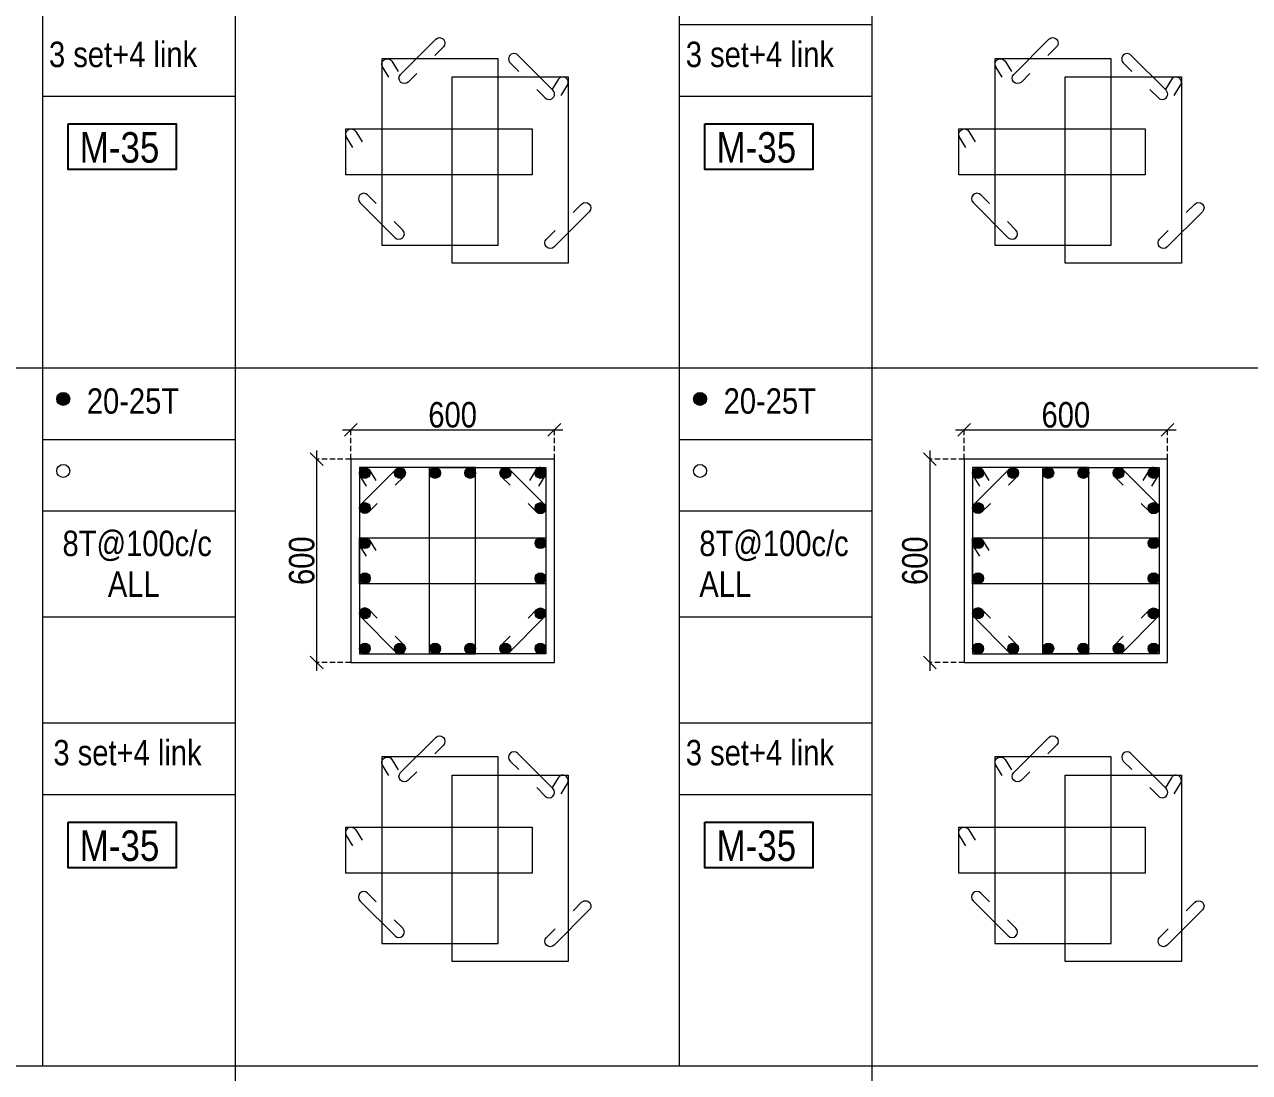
# Model space of a CAD drawing. Header units: millimetres. Extents: x 1112055 to 3390982, y -148532 to 766891.
# Drawn here: x 2532412 to 2546864, y 583427 to 595794 of the extents above; entities that cross this region are included whole.
import ezdxf
from ezdxf.enums import TextEntityAlignment as Align

# ---------------------------------------------------------------- set-up
doc = ezdxf.new("R2010")
doc.units = ezdxf.units.MM
doc.header["$PDMODE"] = 35
doc.header["$PDSIZE"] = -25
doc.linetypes.add('DASHED2', pattern=[0.375, 0.25, -0.125])
doc.linetypes.add('Hidden', pattern=[9.525, 6.35, -3.175])
for name, color, linetype, lineweight in [('B COL. SIZE DIM', 220, 'Continuous', 25), ('B COLSCH', 204, 'Continuous', 20), ('B COLUMN', 1, 'Hidden', 9), ('B STEEL', 34, 'Continuous', 15)]:
    doc.layers.add(name, color=color, linetype=linetype, lineweight=lineweight)
doc.layers.add('B TEXT', color=7, linetype='Continuous')
doc.styles.add('dim inside', font='romans.shx', dxfattribs={"width": 0.8, "height": 125})
doc.styles.add('SWINC', font='swissc.ttf')
doc.dimstyles.new('dim inside', dxfattribs={"dimtxt": 125, "dimasz": 100, "dimexe": 0, "dimexo": 0, "dimgap": 10, "dimtad": 0, "dimdec": 0, "dimzin": 0, "dimdsep": 46, "dimtxsty": 'dim inside', "dimblk": 'SMALL', "dimcen": 0.09, "dimadec": 0, "dimazin": 0, "dimtfac": 1, "dimtdec": 0, "dimtofl": 0, "dimtmove": 0, "dimatfit": 3, "dimfxl": 1, "dimtolj": 1, "dimtzin": 0, "dimarcsym": 2})

# ---------------------------------------------------------------- blocks, each defined once
blk = doc.blocks.new('_Oblique')
at = {"color": 0, "linetype": 'ByBlock', "lineweight": -2}
blk.add_line((-0.5, -0.5), (0.5, 0.5), dxfattribs=at)
blk = doc.blocks.new('*D5263')
at = {"layer": 'B COL. SIZE DIM', "color": 250, "lineweight": 9, "ltscale": 250, "transparency": 16777216}
blk.add_line((2536163, 591011), (2538763, 591011), dxfattribs=at)
at = {"layer": 'B COL. SIZE DIM', "color": 250, "linetype": 'DASHED2', "lineweight": 9, "ltscale": 250, "transparency": 16777216}
for p, q in [((2536263, 590666), (2536263, 591011)), ((2538663, 590666), (2538663, 591011))]:
    blk.add_line(p, q, dxfattribs=at)
at = {"layer": 'Defpoints', "color": 0, "lineweight": 40, "transparency": 16777216}
for p in [(2538663, 591011), (2536263, 590666), (2538663, 590666)]:
    blk.add_point(p, dxfattribs=at)
at = {"layer": 'B COL. SIZE DIM', "color": 250, "lineweight": 9, "transparency": 16777216, "xscale": 150, "yscale": 150, "zscale": 150, "rotation": 180}
blk.add_blockref('_Oblique', (2536263, 591011), dxfattribs=at)
at = {"layer": 'B COL. SIZE DIM', "color": 250, "lineweight": 9, "transparency": 16777216, "xscale": 150, "yscale": 150, "zscale": 150}
blk.add_blockref('_Oblique', (2538663, 591011), dxfattribs=at)
at = {"layer": 'B COL. SIZE DIM', "color": 6, "transparency": 16777216, "insert": (2537463, 591186), "char_height": 300, "attachment_point": 5, "style": 'SWINC'}
blk.add_mtext('\\A1;600', dxfattribs=at)
blk = doc.blocks.new('*D5264')
at = {"layer": 'B COL. SIZE DIM', "color": 250, "lineweight": 9, "ltscale": 250, "transparency": 16777216}
blk.add_line((2535859, 590766), (2535859, 588166), dxfattribs=at)
at = {"layer": 'B COL. SIZE DIM', "color": 250, "linetype": 'DASHED2', "lineweight": 9, "ltscale": 250, "transparency": 16777216}
for p, q in [((2536263, 590666), (2535859, 590666)), ((2536263, 588266), (2535859, 588266))]:
    blk.add_line(p, q, dxfattribs=at)
at = {"layer": 'Defpoints', "color": 0, "lineweight": 40, "transparency": 16777216}
for p in [(2536263, 590666), (2535859, 588266), (2536263, 588266)]:
    blk.add_point(p, dxfattribs=at)
at = {"layer": 'B COL. SIZE DIM', "color": 250, "lineweight": 9, "transparency": 16777216, "xscale": 150, "yscale": 150, "zscale": 150}
for p, rotation in [((2535859, 590666), 90), ((2535859, 588266), 270)]:
    blk.add_blockref('_Oblique', p, dxfattribs=dict(at, rotation=rotation))
at = {"layer": 'B COL. SIZE DIM', "color": 6, "transparency": 16777216, "insert": (2535684, 589466), "char_height": 300, "attachment_point": 5, "rotation": 90, "style": 'SWINC'}
blk.add_mtext('\\A1;600', dxfattribs=at)
blk = doc.blocks.new('*D5273')
at = {"layer": 'B COL. SIZE DIM', "color": 250, "lineweight": 9, "ltscale": 250, "transparency": 16777216}
blk.add_line((2543397, 591011), (2545997, 591011), dxfattribs=at)
at = {"layer": 'B COL. SIZE DIM', "color": 250, "linetype": 'DASHED2', "lineweight": 9, "ltscale": 250, "transparency": 16777216}
for p, q in [((2543497, 590666), (2543497, 591011)), ((2545897, 590666), (2545897, 591011))]:
    blk.add_line(p, q, dxfattribs=at)
at = {"layer": 'Defpoints', "color": 0, "lineweight": 40, "transparency": 16777216}
for p in [(2545897, 591011), (2543497, 590666), (2545897, 590666)]:
    blk.add_point(p, dxfattribs=at)
at = {"layer": 'B COL. SIZE DIM', "color": 250, "lineweight": 9, "transparency": 16777216, "xscale": 150, "yscale": 150, "zscale": 150, "rotation": 180}
blk.add_blockref('_Oblique', (2543497, 591011), dxfattribs=at)
at = {"layer": 'B COL. SIZE DIM', "color": 250, "lineweight": 9, "transparency": 16777216, "xscale": 150, "yscale": 150, "zscale": 150}
blk.add_blockref('_Oblique', (2545897, 591011), dxfattribs=at)
at = {"layer": 'B COL. SIZE DIM', "color": 6, "transparency": 16777216, "insert": (2544697, 591186), "char_height": 300, "attachment_point": 5, "style": 'SWINC'}
blk.add_mtext('\\A1;600', dxfattribs=at)
blk = doc.blocks.new('*D5274')
at = {"layer": 'B COL. SIZE DIM', "color": 250, "lineweight": 9, "ltscale": 250, "transparency": 16777216}
blk.add_line((2543093, 590766), (2543093, 588166), dxfattribs=at)
at = {"layer": 'B COL. SIZE DIM', "color": 250, "linetype": 'DASHED2', "lineweight": 9, "ltscale": 250, "transparency": 16777216}
for p, q in [((2543497, 590666), (2543093, 590666)), ((2543497, 588266), (2543093, 588266))]:
    blk.add_line(p, q, dxfattribs=at)
at = {"layer": 'Defpoints', "color": 0, "lineweight": 40, "transparency": 16777216}
for p in [(2543497, 590666), (2543093, 588266), (2543497, 588266)]:
    blk.add_point(p, dxfattribs=at)
at = {"layer": 'B COL. SIZE DIM', "color": 250, "lineweight": 9, "transparency": 16777216, "xscale": 150, "yscale": 150, "zscale": 150}
for p, rotation in [((2543093, 590666), 90), ((2543093, 588266), 270)]:
    blk.add_blockref('_Oblique', p, dxfattribs=dict(at, rotation=rotation))
at = {"layer": 'B COL. SIZE DIM', "color": 6, "transparency": 16777216, "insert": (2542918, 589466), "char_height": 300, "attachment_point": 5, "rotation": 90, "style": 'SWINC'}
blk.add_mtext('\\A1;600', dxfattribs=at)

msp = doc.modelspace()

# ---------------------------------------------------------------- hatches: boundary and pattern name
at = {"layer": 'B STEEL', "lineweight": 9, "ltscale": 0.5}
h = msp.add_hatch(color=34, dxfattribs=at)
edge = h.paths.add_edge_path()
edge.add_arc((2532869.2, 591375), 76.8, 0, 360)
h = msp.add_hatch(color=34, dxfattribs=at)
edge = h.paths.add_edge_path()
edge.add_arc((2540381.7, 591375), 76.8, 0, 360)
h = msp.add_hatch(color=34, dxfattribs=at)
edge = h.paths.add_edge_path()
edge.add_arc((2536427.3, 590501.8), 64, 0, 360)
h = msp.add_hatch(color=34, dxfattribs=at)
edge = h.paths.add_edge_path()
edge.add_arc((2536841.7, 590501.8), 64, 180, 540, ccw=False)
at = {"layer": 'B STEEL'}
h = msp.add_hatch(color=34, dxfattribs=at)
edge = h.paths.add_edge_path()
edge.add_arc((2537256.1, 590501.8), 64, 0, 360)
h = msp.add_hatch(color=34, dxfattribs=at)
edge = h.paths.add_edge_path()
edge.add_arc((2537670.5, 590501.8), 64, 0, 360)
at = {"layer": 'B STEEL', "lineweight": 9, "ltscale": 0.5}
h = msp.add_hatch(color=34, dxfattribs=at)
edge = h.paths.add_edge_path()
edge.add_arc((2538084.9, 590501.8), 64, 180, 540, ccw=False)
h = msp.add_hatch(color=34, dxfattribs=at)
edge = h.paths.add_edge_path()
edge.add_arc((2538499.3, 590501.8), 64, 180, 540, ccw=False)
h = msp.add_hatch(color=34, dxfattribs=at)
edge = h.paths.add_edge_path()
edge.add_arc((2543660.9, 590501.8), 64, 0, 360)
h = msp.add_hatch(color=34, dxfattribs=at)
edge = h.paths.add_edge_path()
edge.add_arc((2544075.3, 590501.8), 64, 180, 540, ccw=False)
at = {"layer": 'B STEEL'}
h = msp.add_hatch(color=34, dxfattribs=at)
edge = h.paths.add_edge_path()
edge.add_arc((2544489.7, 590501.8), 64, 0, 360)
h = msp.add_hatch(color=34, dxfattribs=at)
edge = h.paths.add_edge_path()
edge.add_arc((2544904.1, 590501.8), 64, 0, 360)
at = {"layer": 'B STEEL', "lineweight": 9, "ltscale": 0.5}
h = msp.add_hatch(color=34, dxfattribs=at)
edge = h.paths.add_edge_path()
edge.add_arc((2545318.5, 590501.8), 64, 180, 540, ccw=False)
h = msp.add_hatch(color=34, dxfattribs=at)
edge = h.paths.add_edge_path()
edge.add_arc((2545732.9, 590501.8), 64, 180, 540, ccw=False)
h = msp.add_hatch(color=34, dxfattribs=at)
edge = h.paths.add_edge_path()
edge.add_arc((2536427.3, 590087.4), 64, 0, 360)
h = msp.add_hatch(color=34, dxfattribs=at)
edge = h.paths.add_edge_path()
edge.add_arc((2538499.3, 590087.4), 64, 180, 540, ccw=False)
h = msp.add_hatch(color=34, dxfattribs=at)
edge = h.paths.add_edge_path()
edge.add_arc((2543660.9, 590087.4), 64, 0, 360)
h = msp.add_hatch(color=34, dxfattribs=at)
edge = h.paths.add_edge_path()
edge.add_arc((2545732.9, 590087.4), 64, 180, 540, ccw=False)
at = {"layer": 'B STEEL'}
h = msp.add_hatch(color=34, dxfattribs=at)
edge = h.paths.add_edge_path()
edge.add_arc((2536427.3, 589673), 64, 0, 360)
h = msp.add_hatch(color=34, dxfattribs=at)
edge = h.paths.add_edge_path()
edge.add_arc((2538499.3, 589673), 64, 0, 360)
h = msp.add_hatch(color=34, dxfattribs=at)
edge = h.paths.add_edge_path()
edge.add_arc((2543660.9, 589673), 64, 0, 360)
h = msp.add_hatch(color=34, dxfattribs=at)
edge = h.paths.add_edge_path()
edge.add_arc((2545732.9, 589673), 64, 0, 360)
h = msp.add_hatch(color=34, dxfattribs=at)
edge = h.paths.add_edge_path()
edge.add_arc((2536427.3, 589258.6), 64, 0, 360)
h = msp.add_hatch(color=34, dxfattribs=at)
edge = h.paths.add_edge_path()
edge.add_arc((2538499.3, 589258.6), 64, 0, 360)
h = msp.add_hatch(color=34, dxfattribs=at)
edge = h.paths.add_edge_path()
edge.add_arc((2543660.9, 589258.6), 64, 0, 360)
h = msp.add_hatch(color=34, dxfattribs=at)
edge = h.paths.add_edge_path()
edge.add_arc((2545732.9, 589258.6), 64, 0, 360)
at = {"layer": 'B STEEL', "lineweight": 9, "ltscale": 0.5}
h = msp.add_hatch(color=34, dxfattribs=at)
edge = h.paths.add_edge_path()
edge.add_arc((2536427.3, 588844.2), 64, 0, 360)
h = msp.add_hatch(color=34, dxfattribs=at)
edge = h.paths.add_edge_path()
edge.add_arc((2538499.3, 588844.2), 64, 180, 540, ccw=False)
h = msp.add_hatch(color=34, dxfattribs=at)
edge = h.paths.add_edge_path()
edge.add_arc((2543660.9, 588844.2), 64, 0, 360)
h = msp.add_hatch(color=34, dxfattribs=at)
edge = h.paths.add_edge_path()
edge.add_arc((2545732.9, 588844.2), 64, 180, 540, ccw=False)
h = msp.add_hatch(color=34, dxfattribs=at)
edge = h.paths.add_edge_path()
edge.add_arc((2536427.3, 588429.9), 64, 0, 360, ccw=False)
h = msp.add_hatch(color=34, dxfattribs=at)
edge = h.paths.add_edge_path()
edge.add_arc((2536841.7, 588429.9), 64, -180, 180)
at = {"layer": 'B STEEL'}
h = msp.add_hatch(color=34, dxfattribs=at)
edge = h.paths.add_edge_path()
edge.add_arc((2537256.1, 588429.9), 64, 0, 360)
h = msp.add_hatch(color=34, dxfattribs=at)
edge = h.paths.add_edge_path()
edge.add_arc((2537670.5, 588429.9), 64, 0, 360)
at = {"layer": 'B STEEL', "lineweight": 9, "ltscale": 0.5}
h = msp.add_hatch(color=34, dxfattribs=at)
edge = h.paths.add_edge_path()
edge.add_arc((2538084.9, 588429.9), 64, -180, 180)
h = msp.add_hatch(color=34, dxfattribs=at)
edge = h.paths.add_edge_path()
edge.add_arc((2538499.3, 588429.9), 64, -180, 180)
h = msp.add_hatch(color=34, dxfattribs=at)
edge = h.paths.add_edge_path()
edge.add_arc((2543660.9, 588429.9), 64, 0, 360, ccw=False)
h = msp.add_hatch(color=34, dxfattribs=at)
edge = h.paths.add_edge_path()
edge.add_arc((2544075.3, 588429.9), 64, -180, 180)
at = {"layer": 'B STEEL'}
h = msp.add_hatch(color=34, dxfattribs=at)
edge = h.paths.add_edge_path()
edge.add_arc((2544489.7, 588429.9), 64, 0, 360)
h = msp.add_hatch(color=34, dxfattribs=at)
edge = h.paths.add_edge_path()
edge.add_arc((2544904.1, 588429.9), 64, 0, 360)
at = {"layer": 'B STEEL', "lineweight": 9, "ltscale": 0.5}
h = msp.add_hatch(color=34, dxfattribs=at)
edge = h.paths.add_edge_path()
edge.add_arc((2545318.5, 588429.9), 64, -180, 180)
h = msp.add_hatch(color=34, dxfattribs=at)
edge = h.paths.add_edge_path()
edge.add_arc((2545732.9, 588429.9), 64, -180, 180)

# ---------------------------------------------------------------- linework, layer by layer
at = {"layer": 'B COLSCH', "color": 250, "lineweight": 0}
for p, q in [((2534897.3, 649422.2), (2534897.3, 574628.3)), ((2542409.8, 649422.2), (2542409.8, 574628.3)), ((2532622.9, 632942.5), (2532622.9, 583503.5)), ((2540135.4, 624702.7), (2540135.4, 583503.5)), ((2540135.4, 595793.6), (2542409.8, 595793.6)), ((2532622.9, 594948.6), (2534897.3, 594948.6)), ((2540135.4, 594948.6), (2542409.8, 594948.6)), ((2487307.1, 591743.3), (2667535.6, 591743.3)), ((2532622.9, 590898.3), (2534897.3, 590898.3)), ((2540135.4, 590898.3), (2542409.8, 590898.3)), ((2532622.9, 590053.3), (2534897.3, 590053.3)), ((2540135.4, 590053.3), (2542409.8, 590053.3)), ((2532622.9, 588803.5), (2534897.3, 588803.5)), ((2540135.4, 588803.5), (2542409.8, 588803.5)), ((2532622.9, 587553.8), (2534897.3, 587553.8)), ((2540135.4, 587553.8), (2542409.8, 587553.8)), ((2532622.9, 586708.8), (2534897.3, 586708.8)), ((2540135.4, 586708.8), (2542409.8, 586708.8)), ((2487307.1, 583503.5), (2667535.6, 583503.5))]:
    msp.add_line(p, q, dxfattribs=at)
at = {"layer": 'B COLUMN', "color": 1, "linetype": 'ByBlock', "lineweight": 20}
for points in [[(2536263.3, 588265.8), (2538663.3, 588265.8), (2538663.3, 590665.8), (2536263.3, 590665.8)], [(2543496.9, 588265.8), (2545896.9, 588265.8), (2545896.9, 590665.8), (2543496.9, 590665.8)]]:
    msp.add_lwpolyline(points, close=True, dxfattribs=at)
at = {"layer": 'B STEEL', "color": 34, "lineweight": 9, "ltscale": 0.5}
for points in [[(2537040.4, 595215.5), (2536939.5, 595114.7, -1), (2536849, 595205.2), (2537263.4, 595619.6, -1), (2537353.9, 595529), (2537253.1, 595428.2)], [(2544274, 595215.5), (2544173.1, 595114.7, -1), (2544082.6, 595205.2), (2544496.9, 595619.6, -1), (2544587.5, 595529), (2544486.6, 595428.2)], [(2538455, 595028), (2538555.9, 594927.1, 1), (2538646.4, 595017.7), (2538232, 595432.1, 1), (2538141.5, 595341.5), (2538242.4, 595240.7)], [(2545688.6, 595028), (2545789.4, 594927.1, 1), (2545880, 595017.7), (2545465.6, 595432.1, 1), (2545375.1, 595341.5), (2545475.9, 595240.7)], [(2536711.6, 595171), (2536636.8, 595292.5, -1), (2536745.9, 595359.6), (2536820.6, 595238.1)], [(2543945.1, 595171), (2543870.4, 595292.5, -1), (2543979.4, 595359.6), (2544054.2, 595238.1)], [(2538743.1, 594956.5), (2538817.8, 595077.9, 1), (2538708.8, 595145), (2538634, 595023.6)], [(2545976.6, 594956.5), (2546051.4, 595077.9, 1), (2545942.3, 595145), (2545867.6, 595023.6)], [(2536285.7, 594342.3), (2536210.9, 594463.7, -1), (2536319.9, 594530.8), (2536394.7, 594409.4)], [(2543519.2, 594342.3), (2543444.4, 594463.7, -1), (2543553.5, 594530.8), (2543628.2, 594409.4)], [(2536561.3, 593681.9), (2536460.4, 593782.7, 1), (2536369.9, 593692.2), (2536784.3, 593277.8, 1), (2536874.8, 593368.3), (2536774, 593469.2)], [(2538883.6, 593574), (2538984.4, 593674.8, -1), (2539075, 593584.3), (2538660.6, 593169.9, -1), (2538570.1, 593260.4), (2538670.9, 593361.3)], [(2543794.8, 593681.9), (2543694, 593782.7, 1), (2543603.4, 593692.2), (2544017.8, 593277.8, 1), (2544108.4, 593368.3), (2544007.5, 593469.2)], [(2546117.1, 593574), (2546218, 593674.8, -1), (2546308.5, 593584.3), (2545894.1, 593169.9, -1), (2545803.6, 593260.4), (2545904.5, 593361.3)], [(2536447.6, 590346.8), (2536372.8, 590468.3, -1), (2536481.9, 590535.4), (2536556.6, 590413.9)], [(2536573.5, 590143), (2536472.6, 590042.2, -1), (2536382.1, 590132.7), (2536796.5, 590547.1, -1), (2536887, 590456.5), (2536786.1, 590355.7)], [(2538353.2, 590143), (2538454, 590042.2, 1), (2538544.6, 590132.7), (2538130.2, 590547.1, 1), (2538039.6, 590456.5), (2538140.5, 590355.7)], [(2538479.1, 590346.8), (2538553.8, 590468.3, 1), (2538444.8, 590535.4), (2538370, 590413.9)], [(2543681.1, 590346.8), (2543606.4, 590468.3, -1), (2543715.4, 590535.4), (2543790.2, 590413.9)], [(2543807, 590143), (2543706.2, 590042.2, -1), (2543615.6, 590132.7), (2544030, 590547.1, -1), (2544120.6, 590456.5), (2544019.7, 590355.7)], [(2545586.7, 590143), (2545687.6, 590042.2, 1), (2545778.1, 590132.7), (2545363.7, 590547.1, 1), (2545273.2, 590456.5), (2545374.1, 590355.7)], [(2545712.6, 590346.8), (2545787.4, 590468.3, 1), (2545678.3, 590535.4), (2545603.6, 590413.9)], [(2536447.6, 589518), (2536372.8, 589639.5, -1), (2536481.9, 589706.6), (2536556.6, 589585.1)], [(2543681.1, 589518), (2543606.4, 589639.5, -1), (2543715.4, 589706.6), (2543790.2, 589585.1)], [(2536573.5, 588788.6), (2536472.6, 588889.5, 1), (2536382.1, 588799), (2536796.5, 588384.6, 1), (2536887, 588475.1), (2536786.1, 588576)], [(2538353.2, 588788.6), (2538454, 588889.5, -1), (2538544.6, 588799), (2538130.2, 588384.6, -1), (2538039.6, 588475.1), (2538140.5, 588576)], [(2543807, 588788.6), (2543706.2, 588889.5, 1), (2543615.6, 588799), (2544030, 588384.6, 1), (2544120.6, 588475.1), (2544019.7, 588576)], [(2545586.7, 588788.6), (2545687.6, 588889.5, -1), (2545778.1, 588799), (2545363.7, 588384.6, -1), (2545273.2, 588475.1), (2545374.1, 588576)], [(2537040.4, 586975.7), (2536939.5, 586874.8, -1), (2536849, 586965.3), (2537263.4, 587379.7, -1), (2537353.9, 587289.2), (2537253.1, 587188.3)], [(2544274, 586975.7), (2544173.1, 586874.8, -1), (2544082.6, 586965.3), (2544496.9, 587379.7, -1), (2544587.5, 587289.2), (2544486.6, 587188.3)], [(2538455, 586788.2), (2538555.9, 586687.3, 1), (2538646.4, 586777.8), (2538232, 587192.2, 1), (2538141.5, 587101.7), (2538242.4, 587000.8)], [(2545688.6, 586788.2), (2545789.4, 586687.3, 1), (2545880, 586777.8), (2545465.6, 587192.2, 1), (2545375.1, 587101.7), (2545475.9, 587000.8)], [(2536711.6, 586931.2), (2536636.8, 587052.7, -1), (2536745.9, 587119.8), (2536820.6, 586998.3)], [(2543945.1, 586931.2), (2543870.4, 587052.7, -1), (2543979.4, 587119.8), (2544054.2, 586998.3)], [(2538743.1, 586716.6), (2538817.8, 586838.1, 1), (2538708.8, 586905.2), (2538634, 586783.7)], [(2545976.6, 586716.6), (2546051.4, 586838.1, 1), (2545942.3, 586905.2), (2545867.6, 586783.7)], [(2536285.7, 586102.4), (2536210.9, 586223.9, -1), (2536319.9, 586291), (2536394.7, 586169.5)], [(2543519.2, 586102.4), (2543444.4, 586223.9, -1), (2543553.5, 586291), (2543628.2, 586169.5)], [(2536561.3, 585442), (2536460.4, 585542.9, 1), (2536369.9, 585452.4), (2536784.3, 585038, 1), (2536874.8, 585128.5), (2536774, 585229.4)], [(2538883.6, 585334.1), (2538984.4, 585435, -1), (2539075, 585344.4), (2538660.6, 584930.1, -1), (2538570.1, 585020.6), (2538670.9, 585121.5)], [(2543794.8, 585442), (2543694, 585542.9, 1), (2543603.4, 585452.4), (2544017.8, 585038, 1), (2544108.4, 585128.5), (2544007.5, 585229.4)], [(2546117.1, 585334.1), (2546218, 585435, -1), (2546308.5, 585344.4), (2545894.1, 584930.1, -1), (2545803.6, 585020.6), (2545904.5, 585121.5)]]:
    msp.add_lwpolyline(points, format="xyb", dxfattribs=at)
for points in [[(2536627.3, 593190.1), (2537998.5, 593190.1), (2537998.5, 595390.1), (2536627.3, 595390.1)], [(2543860.9, 593190.1), (2545232.1, 593190.1), (2545232.1, 595390.1), (2543860.9, 595390.1)], [(2538827.3, 592975.5), (2537456.1, 592975.5), (2537456.1, 595175.5), (2538827.3, 595175.5)], [(2546060.9, 592975.5), (2544689.7, 592975.5), (2544689.7, 595175.5), (2546060.9, 595175.5)], [(2536201.4, 594561.3), (2538401.4, 594561.3), (2538401.4, 594018.9), (2536201.4, 594018.9)], [(2543434.9, 594561.3), (2545634.9, 594561.3), (2545634.9, 594018.9), (2543434.9, 594018.9)], [(2536363.3, 588365.8), (2537734.5, 588365.8), (2537734.5, 590565.8), (2536363.3, 590565.8)], [(2538563.3, 588365.8), (2537192.1, 588365.8), (2537192.1, 590565.8), (2538563.3, 590565.8)], [(2543596.9, 588365.8), (2544968.1, 588365.8), (2544968.1, 590565.8), (2543596.9, 590565.8)], [(2545796.9, 588365.8), (2544425.7, 588365.8), (2544425.7, 590565.8), (2545796.9, 590565.8)], [(2536363.3, 589737), (2538563.3, 589737), (2538563.3, 589194.6), (2536363.3, 589194.6)], [(2543596.9, 589737), (2545796.9, 589737), (2545796.9, 589194.6), (2543596.9, 589194.6)], [(2536627.3, 584950.2), (2537998.5, 584950.2), (2537998.5, 587150.2), (2536627.3, 587150.2)], [(2543860.9, 584950.2), (2545232.1, 584950.2), (2545232.1, 587150.2), (2543860.9, 587150.2)], [(2538827.3, 584735.7), (2537456.1, 584735.7), (2537456.1, 586935.7), (2538827.3, 586935.7)], [(2546060.9, 584735.7), (2544689.7, 584735.7), (2544689.7, 586935.7), (2546060.9, 586935.7)], [(2536201.4, 586321.5), (2538401.4, 586321.5), (2538401.4, 585779), (2536201.4, 585779)], [(2543434.9, 586321.5), (2545634.9, 586321.5), (2545634.9, 585779), (2543434.9, 585779)]]:
    msp.add_lwpolyline(points, close=True, dxfattribs=at)
for centre, radius in [((2532869.2, 591375), 76.8), ((2540381.7, 591375), 76.8), ((2532869.2, 590524.7), 76.8), ((2536427.3, 590501.8), 64), ((2536841.7, 590501.8), 64), ((2537256.1, 590501.8), 64), ((2537670.5, 590501.8), 64), ((2538084.9, 590501.8), 64), ((2538499.3, 590501.8), 64), ((2540381.7, 590524.7), 76.8), ((2543660.9, 590501.8), 64), ((2544075.3, 590501.8), 64), ((2544489.7, 590501.8), 64), ((2544904.1, 590501.8), 64), ((2545318.5, 590501.8), 64), ((2545732.9, 590501.8), 64), ((2536427.3, 590087.4), 64), ((2538499.3, 590087.4), 64), ((2543660.9, 590087.4), 64), ((2545732.9, 590087.4), 64), ((2536427.3, 589673), 64), ((2538499.3, 589673), 64), ((2543660.9, 589673), 64), ((2545732.9, 589673), 64), ((2536427.3, 589258.6), 64), ((2538499.3, 589258.6), 64), ((2543660.9, 589258.6), 64), ((2545732.9, 589258.6), 64), ((2536427.3, 588844.2), 64), ((2538499.3, 588844.2), 64), ((2543660.9, 588844.2), 64), ((2545732.9, 588844.2), 64), ((2536427.3, 588429.9), 64), ((2536841.7, 588429.9), 64), ((2537256.1, 588429.9), 64), ((2537670.5, 588429.9), 64), ((2538084.9, 588429.9), 64), ((2538499.3, 588429.9), 64), ((2543660.9, 588429.9), 64), ((2544075.3, 588429.9), 64), ((2544489.7, 588429.9), 64), ((2544904.1, 588429.9), 64), ((2545318.5, 588429.9), 64), ((2545732.9, 588429.9), 64)]:
    msp.add_circle(centre, radius, dxfattribs=at)
at = {"layer": 'B TEXT', "color": 1}
for points in [[(2532926.6, 594619.6), (2534201.2, 594619.6), (2534201.2, 594081.6), (2532926.6, 594081.6)], [(2540439.1, 594619.6), (2541713.7, 594619.6), (2541713.7, 594081.6), (2540439.1, 594081.6)], [(2532926.6, 586379.7), (2534201.2, 586379.7), (2534201.2, 585841.8), (2532926.6, 585841.8)], [(2540439.1, 586379.7), (2541713.7, 586379.7), (2541713.7, 585841.8), (2540439.1, 585841.8)]]:
    msp.add_lwpolyline(points, close=True, dxfattribs=at)

# ---------------------------------------------------------------- texts
at = {"layer": 'B TEXT', "style": 'SWINC'}
for s, p in [('3 set+4 link', (2532701.1, 595291.1)), ('3 set+4 link', (2540213.6, 595291.1)), ('20-25T', (2533147.7, 591200.4)), ('20-25T', (2540660.2, 591200.4)), ('8T@100c/c', (2532860.8, 589520.6)), ('8T@100c/c', (2540373.3, 589520.6)), ('ALL', (2533395.5, 589038.8)), ('ALL', (2540373.3, 589038.8)), ('3 set+4 link', (2532753.2, 587051.3)), ('3 set+4 link', (2540213.6, 587051.3))]:
    msp.add_text(s, height=300, dxfattribs=at).set_placement(p)
at = {"layer": 'B TEXT', "color": 1, "style": 'SWINC'}
for p in [(2533063.9, 594055.1), (2540576.4, 594055.1), (2533063.9, 585815.2), (2540576.4, 585815.2)]:
    msp.add_text('M-35', height=360, dxfattribs=at).set_placement(p, align=Align.BOTTOM_LEFT)

# ---------------------------------------------------------------- dimensions: what is measured, and where the dimension line sits
at = {"layer": 'B COL. SIZE DIM', "color": 250, "ltscale": 250}
for base, p1, p2, picture, middle in [((2538663.3, 591010.8), (2536263.3, 590665.8), (2538663.3, 590665.8), '*D5263', (2537463.3, 591185.8)), ((2545896.9, 591010.8), (2543496.9, 590665.8), (2545896.9, 590665.8), '*D5273', (2544696.9, 591185.8))]:
    dim = msp.add_linear_dim(base=base, p1=p1, p2=p2, dimstyle='dim inside', override={"dimtxt": 300, "dimasz": 150, "dimgap": 25, "dimtad": 3, "dimlfac": 0.25, "dimtxsty": 'SWINC', "dimblk1": 'Oblique', "dimblk2": 'Oblique', "dimsah": 1, "dimdle": 100, "dimclrd": 250, "dimclre": 250, "dimclrt": 6, "dimfxl": 1000, "dimlwd": 9, "dimlwe": 9}, dxfattribs=at)
    dim.commit()
    dim.dimension.update_dxf_attribs({"geometry": picture, "text_midpoint": middle})
for base, p1, p2, picture, middle in [((2535859.4, 588265.8), (2536263.3, 590665.8), (2536263.3, 588265.8), '*D5264', (2535684.4, 589465.8)), ((2543093, 588265.8), (2543496.9, 590665.8), (2543496.9, 588265.8), '*D5274', (2542918, 589465.8))]:
    dim = msp.add_linear_dim(base=base, p1=p1, p2=p2, angle=90, dimstyle='dim inside', override={"dimtxt": 300, "dimasz": 150, "dimgap": 25, "dimtad": 3, "dimlfac": 0.25, "dimtxsty": 'SWINC', "dimblk1": 'Oblique', "dimblk2": 'Oblique', "dimsah": 1, "dimdle": 100, "dimclrd": 250, "dimclre": 250, "dimclrt": 6, "dimfxl": 1000, "dimlwd": 9, "dimlwe": 9}, dxfattribs=at)
    dim.commit()
    dim.dimension.update_dxf_attribs({"geometry": picture, "text_midpoint": middle})

doc.saveas('drawing.dxf')
